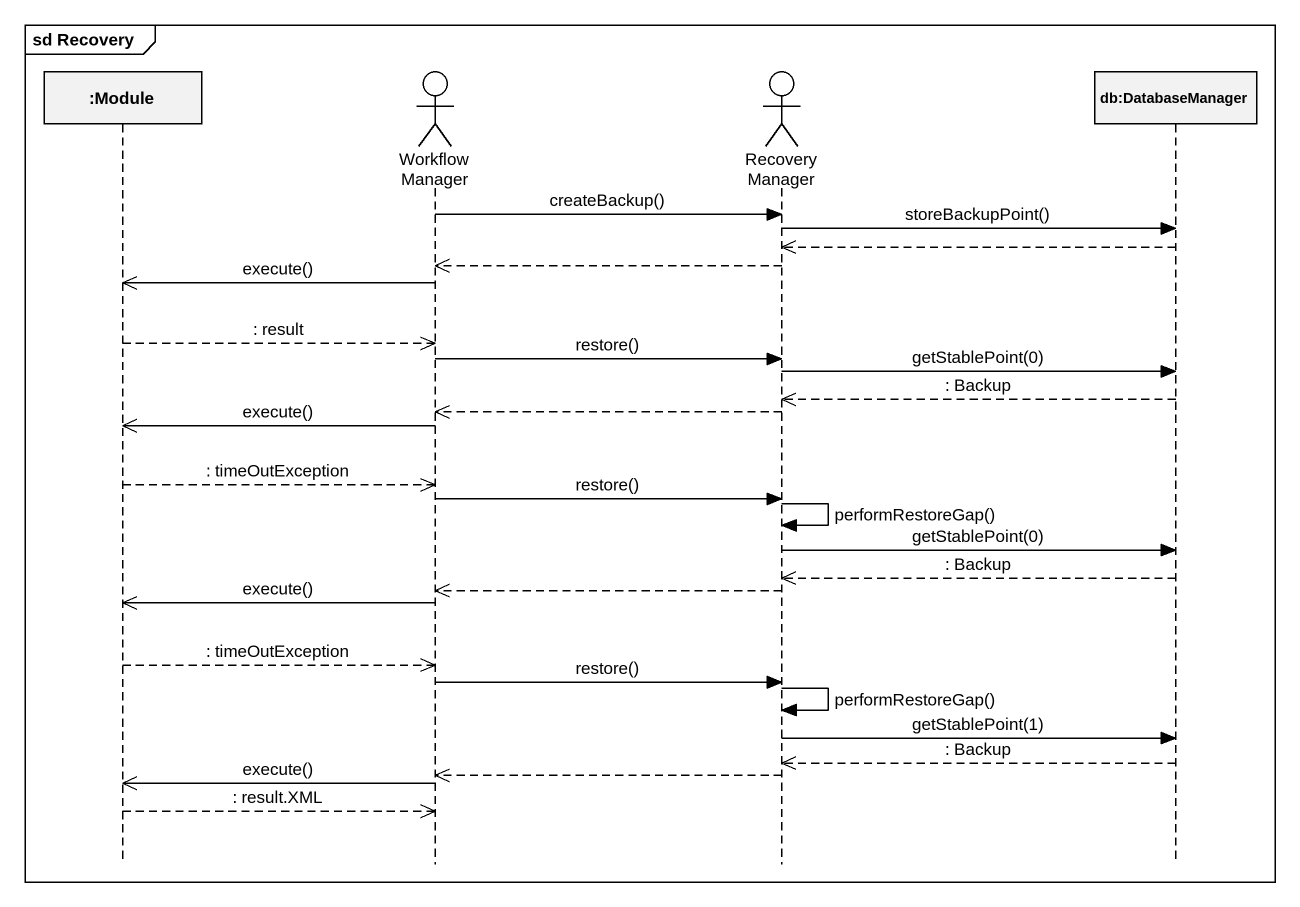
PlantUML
@startuml
mainframe sd Recovery
hide footbox
participant ":Module" as Module
actor "Workflow Manager" as Workflow_Manager
actor "Recovery Manager" as Recovery_Manager
participant "db:DatabaseManager" as db_DatabaseManager

Workflow_Manager -> Recovery_Manager : createBackup()
Recovery_Manager -> db_DatabaseManager : storeBackupPoint()
db_DatabaseManager -->> Recovery_Manager
Recovery_Manager -->> Workflow_Manager
Workflow_Manager ->> Module : execute()
Module -->> Workflow_Manager : : result
Workflow_Manager -> Recovery_Manager : restore()
Recovery_Manager -> db_DatabaseManager : getStablePoint(0)
db_DatabaseManager -->> Recovery_Manager : : Backup
Recovery_Manager -->> Workflow_Manager
Workflow_Manager ->> Module : execute()
Module -->> Workflow_Manager : : timeOutException
Workflow_Manager -> Recovery_Manager : restore()
Recovery_Manager -> Recovery_Manager : performRestoreGap()
Recovery_Manager -> db_DatabaseManager : getStablePoint(0)
db_DatabaseManager -->> Recovery_Manager : : Backup
Recovery_Manager -->> Workflow_Manager
Workflow_Manager ->> Module : execute()
Module -->> Workflow_Manager : : timeOutException
Workflow_Manager -> Recovery_Manager : restore()
Recovery_Manager -> Recovery_Manager : performRestoreGap()
Recovery_Manager -> db_DatabaseManager : getStablePoint(1)
db_DatabaseManager -->> Recovery_Manager : : Backup
Recovery_Manager -->> Workflow_Manager
Workflow_Manager ->> Module : execute()
Module -->> Workflow_Manager : : result.XML
@enduml
